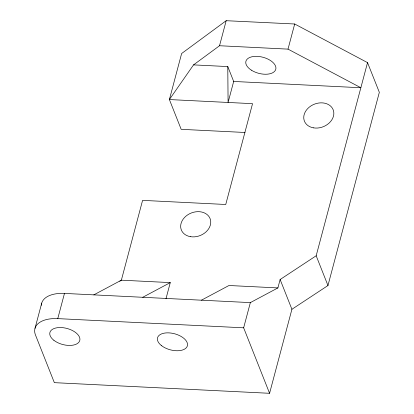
<?xml version="1.0" encoding="UTF-8"?>
<svg xmlns="http://www.w3.org/2000/svg" width="414" height="414" viewBox="0 0 414 414"><rect width="100%" height="100%" fill="white"/><g stroke="black" fill="none" stroke-linecap="round" stroke-linejoin="round"><path stroke-width="0.62" d="M35.019 328.307L41.721 303.1M280.128 279.522L291.911 309.289L269.576 393.3L54.348 382.655L35.49 335.029A30.926 16.617 14.9 0 1 57.769 318.62L64.47 293.417L250.351 302.613L277.892 287.921L280.128 279.522L316.177 255.769L367.534 62.623L294.69 23.996L226.189 20.7L181.632 53.515L169.388 99.557L181.177 129.323L244.99 132.48M119.749 281.246L121.364 280.18L142.587 200.371L225.739 204.485L252.545 103.671L169.388 99.557L193.54 64.879L219.529 45.737L226.189 20.7M165.978 298.779L170.278 282.602L121.364 280.18L93.823 294.871M227.778 66.576L233.672 81.454L228.088 102.46L227.778 66.576L193.54 64.879M233.672 81.454L360.853 87.747L288.009 49.126L294.69 23.996M269.576 393.3L243.649 327.816L250.351 302.613M291.911 309.289L327.96 285.536L379.338 92.312L367.534 62.623M142.737 297.288L170.278 282.602M201.432 300.191L228.978 285.505L277.892 287.921M219.529 45.737L288.009 49.126M57.769 318.62L243.649 327.816M316.177 255.769L327.96 285.536M41.364 305.253A30.926 16.617 14.9 0 1 64.47 293.417M251.35 70.152A15.463 8.311 14.9 0 0 275.755 69.381A15.463 8.311 14.9 0 0 255.422 56.345A15.463 8.311 14.9 0 0 251.35 70.152M313.558 127.859A15.463 12.12 -21.6 0 0 333.632 111.304A15.463 12.12 -21.6 0 0 309.191 107.21A15.463 12.12 -21.6 0 0 313.558 127.859M190.461 236.673A15.463 12.12 -21.6 0 0 210.54 220.124A15.463 12.12 -21.6 0 0 186.098 216.03A15.463 12.12 -21.6 0 0 190.461 236.673M161.512 345.638A15.463 8.311 14.9 0 0 186.931 346.896A15.463 8.311 14.9 0 0 168.917 332.872A15.463 8.311 14.9 0 0 161.512 345.638M53.898 340.318A15.463 8.311 14.9 0 0 79.317 341.576A15.463 8.311 14.9 0 0 61.303 327.552A15.463 8.311 14.9 0 0 53.898 340.318"/></g></svg>
